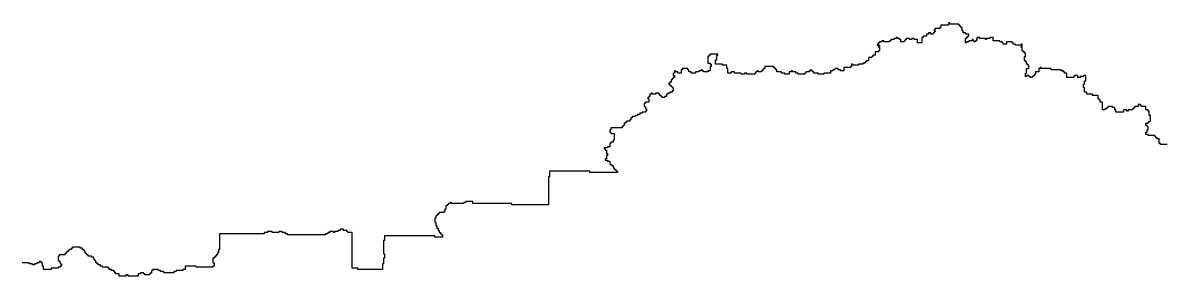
# Model space of a CAD drawing. Header units: inches. Extents: x -98695 to 376223, y 1122520 to 1501782.
# Drawn here: x 35196 to 66860, y 1207873 to 1214875 of the extents above; entities that cross this region are included whole.
import ezdxf

# ---------------------------------------------------------------- set-up
doc = ezdxf.new("R2010")
doc.units = ezdxf.units.IN
doc.header["$MEASUREMENT"] = 0
doc.layers.add('subs1', color=7, linetype='Continuous', true_color=0xc8dcf7)

msp = doc.modelspace()

# ---------------------------------------------------------------- linework, layer by layer
at = {"layer": 'subs1'}
msp.add_polyline3d([(66860, 1211513, 0), (66675, 1211513, 0), (66675, 1211544, 0), (66644, 1211544, 0), (66644, 1211667, 0), (66583, 1211667, 0), (66583, 1211698, 0), (66552, 1211698, 0), (66552, 1211729, 0), (66521, 1211729, 0), (66521, 1211760, 0), (66336, 1211760, 0), (66336, 1211790, 0), (66274, 1211790, 0), (66274, 1211852, 0), (66305, 1211852, 0), (66305, 1211914, 0), (66336, 1211914, 0), (66336, 1212006, 0), (66305, 1212006, 0), (66305, 1212037, 0), (66274, 1212037, 0), (66274, 1212099, 0), (66336, 1212099, 0), (66336, 1212130, 0), (66367, 1212130, 0), (66367, 1212161, 0), (66397, 1212161, 0), (66397, 1212315, 0), (66367, 1212315, 0), (66367, 1212438, 0), (66336, 1212438, 0), (66336, 1212469, 0), (66274, 1212469, 0), (66274, 1212562, 0), (66151, 1212562, 0), (66151, 1212592, 0), (66120, 1212592, 0), (66120, 1212623, 0), (66058, 1212623, 0), (66058, 1212562, 0), (65966, 1212562, 0), (65966, 1212531, 0), (65935, 1212531, 0), (65935, 1212500, 0), (65904, 1212500, 0), (65904, 1212469, 0), (65781, 1212469, 0), (65781, 1212438, 0), (65750, 1212438, 0), (65750, 1212469, 0), (65657, 1212469, 0), (65657, 1212407, 0), (65441, 1212407, 0), (65441, 1212469, 0), (65410, 1212469, 0), (65410, 1212531, 0), (65349, 1212531, 0), (65349, 1212562, 0), (65225, 1212562, 0), (65225, 1212531, 0), (65194, 1212531, 0), (65194, 1212500, 0), (65133, 1212500, 0), (65133, 1212469, 0), (65071, 1212469, 0), (65071, 1212685, 0), (65009, 1212685, 0), (65009, 1212747, 0), (64978, 1212747, 0), (64978, 1212778, 0), (64948, 1212778, 0), (64948, 1212870, 0), (64793, 1212870, 0), (64793, 1212901, 0), (64639, 1212901, 0), (64639, 1212963, 0), (64577, 1212963, 0), (64577, 1213086, 0), (64547, 1213086, 0), (64547, 1213179, 0), (64577, 1213179, 0), (64577, 1213271, 0), (64608, 1213271, 0), (64608, 1213425, 0), (64547, 1213425, 0), (64547, 1213394, 0), (64454, 1213394, 0), (64454, 1213364, 0), (64392, 1213364, 0), (64392, 1213425, 0), (64300, 1213425, 0), (64300, 1213394, 0), (64269, 1213394, 0), (64269, 1213364, 0), (64084, 1213364, 0), (64084, 1213487, 0), (64022, 1213487, 0), (64022, 1213518, 0), (63991, 1213518, 0), (63991, 1213549, 0), (63930, 1213549, 0), (63930, 1213580, 0), (63652, 1213580, 0), (63652, 1213610, 0), (63374, 1213610, 0), (63374, 1213641, 0), (63344, 1213641, 0), (63344, 1213610, 0), (63313, 1213610, 0), (63313, 1213518, 0), (63220, 1213518, 0), (63220, 1213456, 0), (63189, 1213456, 0), (63189, 1213425, 0), (63159, 1213425, 0), (63159, 1213394, 0), (63128, 1213394, 0), (63128, 1213364, 0), (63066, 1213364, 0), (63066, 1213394, 0), (63035, 1213394, 0), (63035, 1213425, 0), (62973, 1213425, 0), (62973, 1213394, 0), (62943, 1213394, 0), (62943, 1213487, 0), (62973, 1213487, 0), (62973, 1213610, 0), (63035, 1213610, 0), (63035, 1213703, 0), (63004, 1213703, 0), (63004, 1213734, 0), (62973, 1213734, 0), (62973, 1213795, 0), (62943, 1213795, 0), (62943, 1213826, 0), (62912, 1213826, 0), (62912, 1213950, 0), (62943, 1213950, 0), (62943, 1214042, 0), (62912, 1214042, 0), (62912, 1214073, 0), (62881, 1214073, 0), (62881, 1214104, 0), (62850, 1214104, 0), (62850, 1214196, 0), (62819, 1214196, 0), (62819, 1214227, 0), (62850, 1214227, 0), (62850, 1214289, 0), (62819, 1214289, 0), (62819, 1214258, 0), (62665, 1214258, 0), (62665, 1214289, 0), (62603, 1214289, 0), (62603, 1214320, 0), (62572, 1214320, 0), (62572, 1214351, 0), (62418, 1214351, 0), (62418, 1214289, 0), (62326, 1214289, 0), (62326, 1214320, 0), (62295, 1214320, 0), (62295, 1214351, 0), (62233, 1214351, 0), (62233, 1214382, 0), (62048, 1214382, 0), (62048, 1214474, 0), (61956, 1214474, 0), (61956, 1214443, 0), (61863, 1214443, 0), (61863, 1214412, 0), (61832, 1214412, 0), (61832, 1214443, 0), (61678, 1214443, 0), (61678, 1214474, 0), (61616, 1214474, 0), (61616, 1214443, 0), (61585, 1214443, 0), (61585, 1214382, 0), (61554, 1214382, 0), (61554, 1214351, 0), (61524, 1214351, 0), (61524, 1214382, 0), (61493, 1214382, 0), (61493, 1214412, 0), (61462, 1214412, 0), (61462, 1214382, 0), (61369, 1214382, 0), (61369, 1214351, 0), (61308, 1214351, 0), (61308, 1214320, 0), (61277, 1214320, 0), (61277, 1214443, 0), (61308, 1214443, 0), (61308, 1214474, 0), (61339, 1214474, 0), (61339, 1214505, 0), (61369, 1214505, 0), (61369, 1214567, 0), (61277, 1214567, 0), (61277, 1214597, 0), (61215, 1214597, 0), (61215, 1214659, 0), (61184, 1214659, 0), (61184, 1214752, 0), (61153, 1214752, 0), (61153, 1214783, 0), (61123, 1214783, 0), (61123, 1214813, 0), (61092, 1214813, 0), (61092, 1214844, 0), (60845, 1214844, 0), (60845, 1214875, 0), (60814, 1214875, 0), (60814, 1214813, 0), (60598, 1214813, 0), (60598, 1214752, 0), (60567, 1214752, 0), (60567, 1214721, 0), (60444, 1214721, 0), (60444, 1214690, 0), (60413, 1214690, 0), (60413, 1214659, 0), (60444, 1214659, 0), (60444, 1214628, 0), (60413, 1214628, 0), (60413, 1214597, 0), (60382, 1214597, 0), (60382, 1214567, 0), (60321, 1214567, 0), (60321, 1214597, 0), (60259, 1214597, 0), (60259, 1214567, 0), (60197, 1214567, 0), (60197, 1214505, 0), (60105, 1214505, 0), (60105, 1214474, 0), (60074, 1214474, 0), (60074, 1214320, 0), (59950, 1214320, 0), (59950, 1214412, 0), (59858, 1214412, 0), (59858, 1214443, 0), (59796, 1214443, 0), (59796, 1214412, 0), (59735, 1214412, 0), (59735, 1214443, 0), (59642, 1214443, 0), (59642, 1214412, 0), (59611, 1214412, 0), (59611, 1214382, 0), (59580, 1214382, 0), (59580, 1214351, 0), (59488, 1214351, 0), (59488, 1214412, 0), (59457, 1214412, 0), (59457, 1214443, 0), (59395, 1214443, 0), (59395, 1214474, 0), (59364, 1214474, 0), (59364, 1214443, 0), (59303, 1214443, 0), (59303, 1214412, 0), (59210, 1214412, 0), (59210, 1214382, 0), (59179, 1214382, 0), (59179, 1214351, 0), (59025, 1214351, 0), (59025, 1214382, 0), (58963, 1214382, 0), (58963, 1214351, 0), (58902, 1214351, 0), (58902, 1214320, 0), (58871, 1214320, 0), (58871, 1214289, 0), (58840, 1214289, 0), (58840, 1214258, 0), (58902, 1214258, 0), (58902, 1214227, 0), (58871, 1214227, 0), (58871, 1214196, 0), (58902, 1214196, 0), (58902, 1214104, 0), (58871, 1214104, 0), (58871, 1214073, 0), (58778, 1214073, 0), (58778, 1213981, 0), (58717, 1213981, 0), (58717, 1213950, 0), (58686, 1213950, 0), (58686, 1213919, 0), (58593, 1213919, 0), (58593, 1213826, 0), (58532, 1213826, 0), (58532, 1213795, 0), (58501, 1213795, 0), (58501, 1213765, 0), (58439, 1213765, 0), (58439, 1213734, 0), (58316, 1213734, 0), (58316, 1213703, 0), (58161, 1213703, 0), (58161, 1213734, 0), (58130, 1213734, 0), (58130, 1213672, 0), (58100, 1213672, 0), (58100, 1213641, 0), (57915, 1213641, 0), (57915, 1213549, 0), (57822, 1213549, 0), (57822, 1213580, 0), (57760, 1213580, 0), (57760, 1213610, 0), (57668, 1213610, 0), (57668, 1213580, 0), (57606, 1213580, 0), (57606, 1213549, 0), (57544, 1213549, 0), (57544, 1213487, 0), (57359, 1213487, 0), (57359, 1213456, 0), (57205, 1213456, 0), (57205, 1213487, 0), (57082, 1213487, 0), (57082, 1213518, 0), (57051, 1213518, 0), (57051, 1213549, 0), (57020, 1213549, 0), (57020, 1213580, 0), (56989, 1213580, 0), (56989, 1213549, 0), (56958, 1213549, 0), (56958, 1213518, 0), (56866, 1213518, 0), (56866, 1213487, 0), (56835, 1213487, 0), (56835, 1213456, 0), (56650, 1213456, 0), (56650, 1213487, 0), (56588, 1213487, 0), (56588, 1213518, 0), (56496, 1213518, 0), (56496, 1213549, 0), (56465, 1213549, 0), (56465, 1213518, 0), (56403, 1213518, 0), (56403, 1213456, 0), (56280, 1213456, 0), (56280, 1213487, 0), (56187, 1213487, 0), (56187, 1213518, 0), (56064, 1213518, 0), (56064, 1213580, 0), (56033, 1213580, 0), (56033, 1213610, 0), (56002, 1213610, 0), (56002, 1213641, 0), (55971, 1213641, 0), (55971, 1213672, 0), (55724, 1213672, 0), (55724, 1213610, 0), (55694, 1213610, 0), (55694, 1213580, 0), (55663, 1213580, 0), (55663, 1213549, 0), (55632, 1213549, 0), (55632, 1213518, 0), (55539, 1213518, 0), (55539, 1213549, 0), (55509, 1213549, 0), (55509, 1213518, 0), (55478, 1213518, 0), (55478, 1213487, 0), (55447, 1213487, 0), (55447, 1213456, 0), (55231, 1213456, 0), (55231, 1213487, 0), (55169, 1213487, 0), (55169, 1213456, 0), (55077, 1213456, 0), (55077, 1213487, 0), (54892, 1213487, 0), (54892, 1213518, 0), (54799, 1213518, 0), (54799, 1213487, 0), (54706, 1213487, 0), (54706, 1213610, 0), (54676, 1213610, 0), (54676, 1213703, 0), (54552, 1213703, 0), (54552, 1213734, 0), (54367, 1213734, 0), (54367, 1213857, 0), (54398, 1213857, 0), (54398, 1213981, 0), (54429, 1213981, 0), (54429, 1214011, 0), (54213, 1214011, 0), (54213, 1213981, 0), (54182, 1213981, 0), (54182, 1213950, 0), (54151, 1213950, 0), (54151, 1213765, 0), (54213, 1213765, 0), (54213, 1213734, 0), (54244, 1213734, 0), (54244, 1213672, 0), (54213, 1213672, 0), (54213, 1213549, 0), (54151, 1213549, 0), (54151, 1213518, 0), (54028, 1213518, 0), (54028, 1213549, 0), (53997, 1213549, 0), (53997, 1213580, 0), (53966, 1213580, 0), (53966, 1213549, 0), (53904, 1213549, 0), (53904, 1213518, 0), (53812, 1213518, 0), (53812, 1213487, 0), (53689, 1213487, 0), (53689, 1213518, 0), (53627, 1213518, 0), (53627, 1213580, 0), (53596, 1213580, 0), (53596, 1213610, 0), (53442, 1213610, 0), (53442, 1213580, 0), (53411, 1213580, 0), (53411, 1213487, 0), (53318, 1213487, 0), (53318, 1213518, 0), (53257, 1213518, 0), (53257, 1213549, 0), (53226, 1213549, 0), (53226, 1213487, 0), (53195, 1213487, 0), (53195, 1213425, 0), (53226, 1213425, 0), (53226, 1213364, 0), (53195, 1213364, 0), (53195, 1213333, 0), (53164, 1213333, 0), (53164, 1213302, 0), (53133, 1213302, 0), (53133, 1213240, 0), (53102, 1213240, 0), (53102, 1213209, 0), (53072, 1213209, 0), (53072, 1213179, 0), (53102, 1213179, 0), (53102, 1213148, 0), (53133, 1213148, 0), (53133, 1213117, 0), (53164, 1213117, 0), (53164, 1213086, 0), (53195, 1213086, 0), (53195, 1212993, 0), (53164, 1212993, 0), (53164, 1212963, 0), (53102, 1212963, 0), (53102, 1212932, 0), (53041, 1212932, 0), (53041, 1212901, 0), (53010, 1212901, 0), (53010, 1212839, 0), (52948, 1212839, 0), (52948, 1212808, 0), (52887, 1212808, 0), (52887, 1212839, 0), (52856, 1212839, 0), (52856, 1212870, 0), (52825, 1212870, 0), (52825, 1212901, 0), (52794, 1212901, 0), (52794, 1212932, 0), (52701, 1212932, 0), (52701, 1212901, 0), (52609, 1212901, 0), (52609, 1212932, 0), (52578, 1212932, 0), (52578, 1212901, 0), (52547, 1212901, 0), (52547, 1212839, 0), (52516, 1212839, 0), (52516, 1212808, 0), (52486, 1212808, 0), (52486, 1212778, 0), (52516, 1212778, 0), (52516, 1212685, 0), (52424, 1212685, 0), (52424, 1212654, 0), (52393, 1212654, 0), (52393, 1212562, 0), (52424, 1212562, 0), (52424, 1212500, 0), (52455, 1212500, 0), (52455, 1212438, 0), (52424, 1212438, 0), (52424, 1212407, 0), (52331, 1212407, 0), (52331, 1212376, 0), (52270, 1212376, 0), (52270, 1212346, 0), (52208, 1212346, 0), (52208, 1212315, 0), (52146, 1212315, 0), (52146, 1212284, 0), (52054, 1212284, 0), (52054, 1212253, 0), (52023, 1212253, 0), (52023, 1212191, 0), (51992, 1212191, 0), (51992, 1212161, 0), (51899, 1212161, 0), (51899, 1212130, 0), (51869, 1212130, 0), (51869, 1212099, 0), (51838, 1212099, 0), (51838, 1212037, 0), (51807, 1212037, 0), (51807, 1212006, 0), (51776, 1212006, 0), (51776, 1211975, 0), (51468, 1211975, 0), (51468, 1211914, 0), (51437, 1211914, 0), (51437, 1211852, 0), (51468, 1211852, 0), (51468, 1211821, 0), (51560, 1211821, 0), (51560, 1211636, 0), (51529, 1211636, 0), (51529, 1211574, 0), (51468, 1211574, 0), (51468, 1211544, 0), (51437, 1211544, 0), (51437, 1211451, 0), (51375, 1211451, 0), (51375, 1211420, 0), (51282, 1211420, 0), (51282, 1211389, 0), (51313, 1211389, 0), (51313, 1211359, 0), (51344, 1211359, 0), (51344, 1211266, 0), (51375, 1211266, 0), (51375, 1211204, 0), (51344, 1211204, 0), (51344, 1211112, 0), (51313, 1211112, 0), (51313, 1211081, 0), (51375, 1211081, 0), (51375, 1211050, 0), (51437, 1211050, 0), (51437, 1210958, 0), (51498, 1210958, 0), (51498, 1210927, 0), (51529, 1210927, 0), (51529, 1210865, 0), (51560, 1210865, 0), (51560, 1210834, 0), (51591, 1210834, 0), (51591, 1210803, 0), (51622, 1210803, 0), (51622, 1210772, 0), (51653, 1210772, 0), (51653, 1210742, 0), (50881, 1210742, 0), (50881, 1210772, 0), (49771, 1210772, 0), (49771, 1210618, 0), (49740, 1210618, 0), (49740, 1209847, 0), (48722, 1209847, 0), (48722, 1209878, 0), (47643, 1209878, 0), (47643, 1209940, 0), (47457, 1209940, 0), (47457, 1209909, 0), (47396, 1209909, 0), (47396, 1209878, 0), (47056, 1209878, 0), (47056, 1209909, 0), (47026, 1209909, 0), (47026, 1209878, 0), (46964, 1209878, 0), (46964, 1209847, 0), (46933, 1209847, 0), (46933, 1209816, 0), (46902, 1209816, 0), (46902, 1209724, 0), (46871, 1209724, 0), (46871, 1209662, 0), (46841, 1209662, 0), (46841, 1209631, 0), (46717, 1209631, 0), (46717, 1209600, 0), (46686, 1209600, 0), (46686, 1209569, 0), (46655, 1209569, 0), (46655, 1209539, 0), (46625, 1209539, 0), (46625, 1209477, 0), (46594, 1209477, 0), (46594, 1209354, 0), (46625, 1209354, 0), (46625, 1209261, 0), (46655, 1209261, 0), (46655, 1209199, 0), (46686, 1209199, 0), (46686, 1209138, 0), (46717, 1209138, 0), (46717, 1209076, 0), (46748, 1209076, 0), (46748, 1209045, 0), (46779, 1209045, 0), (46779, 1209014, 0), (46810, 1209014, 0), (46810, 1208952, 0), (46594, 1208952, 0), (46594, 1208983, 0), (45206, 1208983, 0), (45206, 1208860, 0), (45175, 1208860, 0), (45175, 1208490, 0), (45206, 1208490, 0), (45206, 1208366, 0), (45175, 1208366, 0), (45175, 1208212, 0), (45144, 1208212, 0), (45144, 1208058, 0), (44465, 1208058, 0), (44465, 1208089, 0), (44311, 1208089, 0), (44311, 1209076, 0), (44188, 1209076, 0), (44188, 1209107, 0), (44157, 1209107, 0), (44157, 1209138, 0), (44064, 1209138, 0), (44064, 1209168, 0), (43972, 1209168, 0), (43972, 1209138, 0), (43910, 1209138, 0), (43910, 1209107, 0), (43818, 1209107, 0), (43818, 1209076, 0), (43787, 1209076, 0), (43787, 1209107, 0), (43694, 1209107, 0), (43694, 1209076, 0), (43632, 1209076, 0), (43632, 1209045, 0), (43571, 1209045, 0), (43571, 1209014, 0), (42522, 1209014, 0), (42522, 1209045, 0), (42460, 1209045, 0), (42460, 1209076, 0), (42368, 1209076, 0), (42368, 1209107, 0), (42275, 1209107, 0), (42275, 1209076, 0), (42090, 1209076, 0), (42090, 1209107, 0), (41967, 1209107, 0), (41967, 1209076, 0), (41874, 1209076, 0), (41874, 1209045, 0), (40640, 1209045, 0), (40640, 1208613, 0), (40609, 1208613, 0), (40609, 1208521, 0), (40579, 1208521, 0), (40579, 1208459, 0), (40548, 1208459, 0), (40548, 1208428, 0), (40517, 1208428, 0), (40517, 1208397, 0), (40486, 1208397, 0), (40486, 1208366, 0), (40455, 1208366, 0), (40455, 1208243, 0), (40486, 1208243, 0), (40486, 1208150, 0), (40455, 1208150, 0), (40455, 1208120, 0), (39993, 1208120, 0), (39993, 1208150, 0), (39684, 1208150, 0), (39684, 1208058, 0), (39622, 1208058, 0), (39622, 1208027, 0), (39437, 1208027, 0), (39437, 1207996, 0), (39376, 1207996, 0), (39376, 1207965, 0), (39098, 1207965, 0), (39098, 1207996, 0), (39005, 1207996, 0), (39005, 1208027, 0), (38944, 1208027, 0), (38944, 1208058, 0), (38790, 1208058, 0), (38790, 1208027, 0), (38759, 1208027, 0), (38759, 1207965, 0), (38728, 1207965, 0), (38728, 1207935, 0), (38697, 1207935, 0), (38697, 1207904, 0), (38574, 1207904, 0), (38574, 1207935, 0), (38543, 1207935, 0), (38543, 1207965, 0), (38450, 1207965, 0), (38450, 1207935, 0), (38389, 1207935, 0), (38389, 1207873, 0), (38111, 1207873, 0), (38111, 1207904, 0), (38049, 1207904, 0), (38049, 1207873, 0), (37864, 1207873, 0), (37864, 1207935, 0), (37772, 1207935, 0), (37772, 1207965, 0), (37741, 1207965, 0), (37741, 1207996, 0), (37710, 1207996, 0), (37710, 1208027, 0), (37648, 1208027, 0), (37648, 1208058, 0), (37587, 1208058, 0), (37587, 1208089, 0), (37556, 1208089, 0), (37556, 1208120, 0), (37401, 1208120, 0), (37401, 1208150, 0), (37340, 1208150, 0), (37340, 1208181, 0), (37278, 1208181, 0), (37278, 1208212, 0), (37247, 1208212, 0), (37247, 1208243, 0), (37216, 1208243, 0), (37216, 1208305, 0), (37185, 1208305, 0), (37185, 1208336, 0), (37155, 1208336, 0), (37155, 1208397, 0), (37093, 1208397, 0), (37093, 1208428, 0), (37000, 1208428, 0), (37000, 1208459, 0), (36970, 1208459, 0), (36970, 1208490, 0), (36939, 1208490, 0), (36939, 1208521, 0), (36908, 1208521, 0), (36908, 1208582, 0), (36877, 1208582, 0), (36877, 1208613, 0), (36846, 1208613, 0), (36846, 1208644, 0), (36784, 1208644, 0), (36784, 1208675, 0), (36569, 1208675, 0), (36569, 1208644, 0), (36538, 1208644, 0), (36538, 1208613, 0), (36476, 1208613, 0), (36476, 1208582, 0), (36445, 1208582, 0), (36445, 1208551, 0), (36414, 1208551, 0), (36414, 1208521, 0), (36383, 1208521, 0), (36383, 1208490, 0), (36353, 1208490, 0), (36353, 1208459, 0), (36198, 1208459, 0), (36198, 1208428, 0), (36168, 1208428, 0), (36168, 1208305, 0), (36198, 1208305, 0), (36198, 1208274, 0), (36229, 1208274, 0), (36229, 1208212, 0), (36260, 1208212, 0), (36260, 1208150, 0), (36229, 1208150, 0), (36229, 1208120, 0), (36168, 1208120, 0), (36168, 1208089, 0), (35982, 1208089, 0), (35982, 1208058, 0), (35767, 1208058, 0), (35767, 1208150, 0), (35736, 1208150, 0), (35736, 1208243, 0), (35705, 1208243, 0), (35705, 1208274, 0), (35643, 1208274, 0), (35643, 1208243, 0), (35581, 1208243, 0), (35581, 1208212, 0), (35520, 1208212, 0), (35520, 1208181, 0), (35458, 1208181, 0), (35458, 1208212, 0), (35366, 1208212, 0), (35366, 1208243, 0), (35180, 1208243, 0)], dxfattribs=at)

doc.saveas('drawing.dxf')
